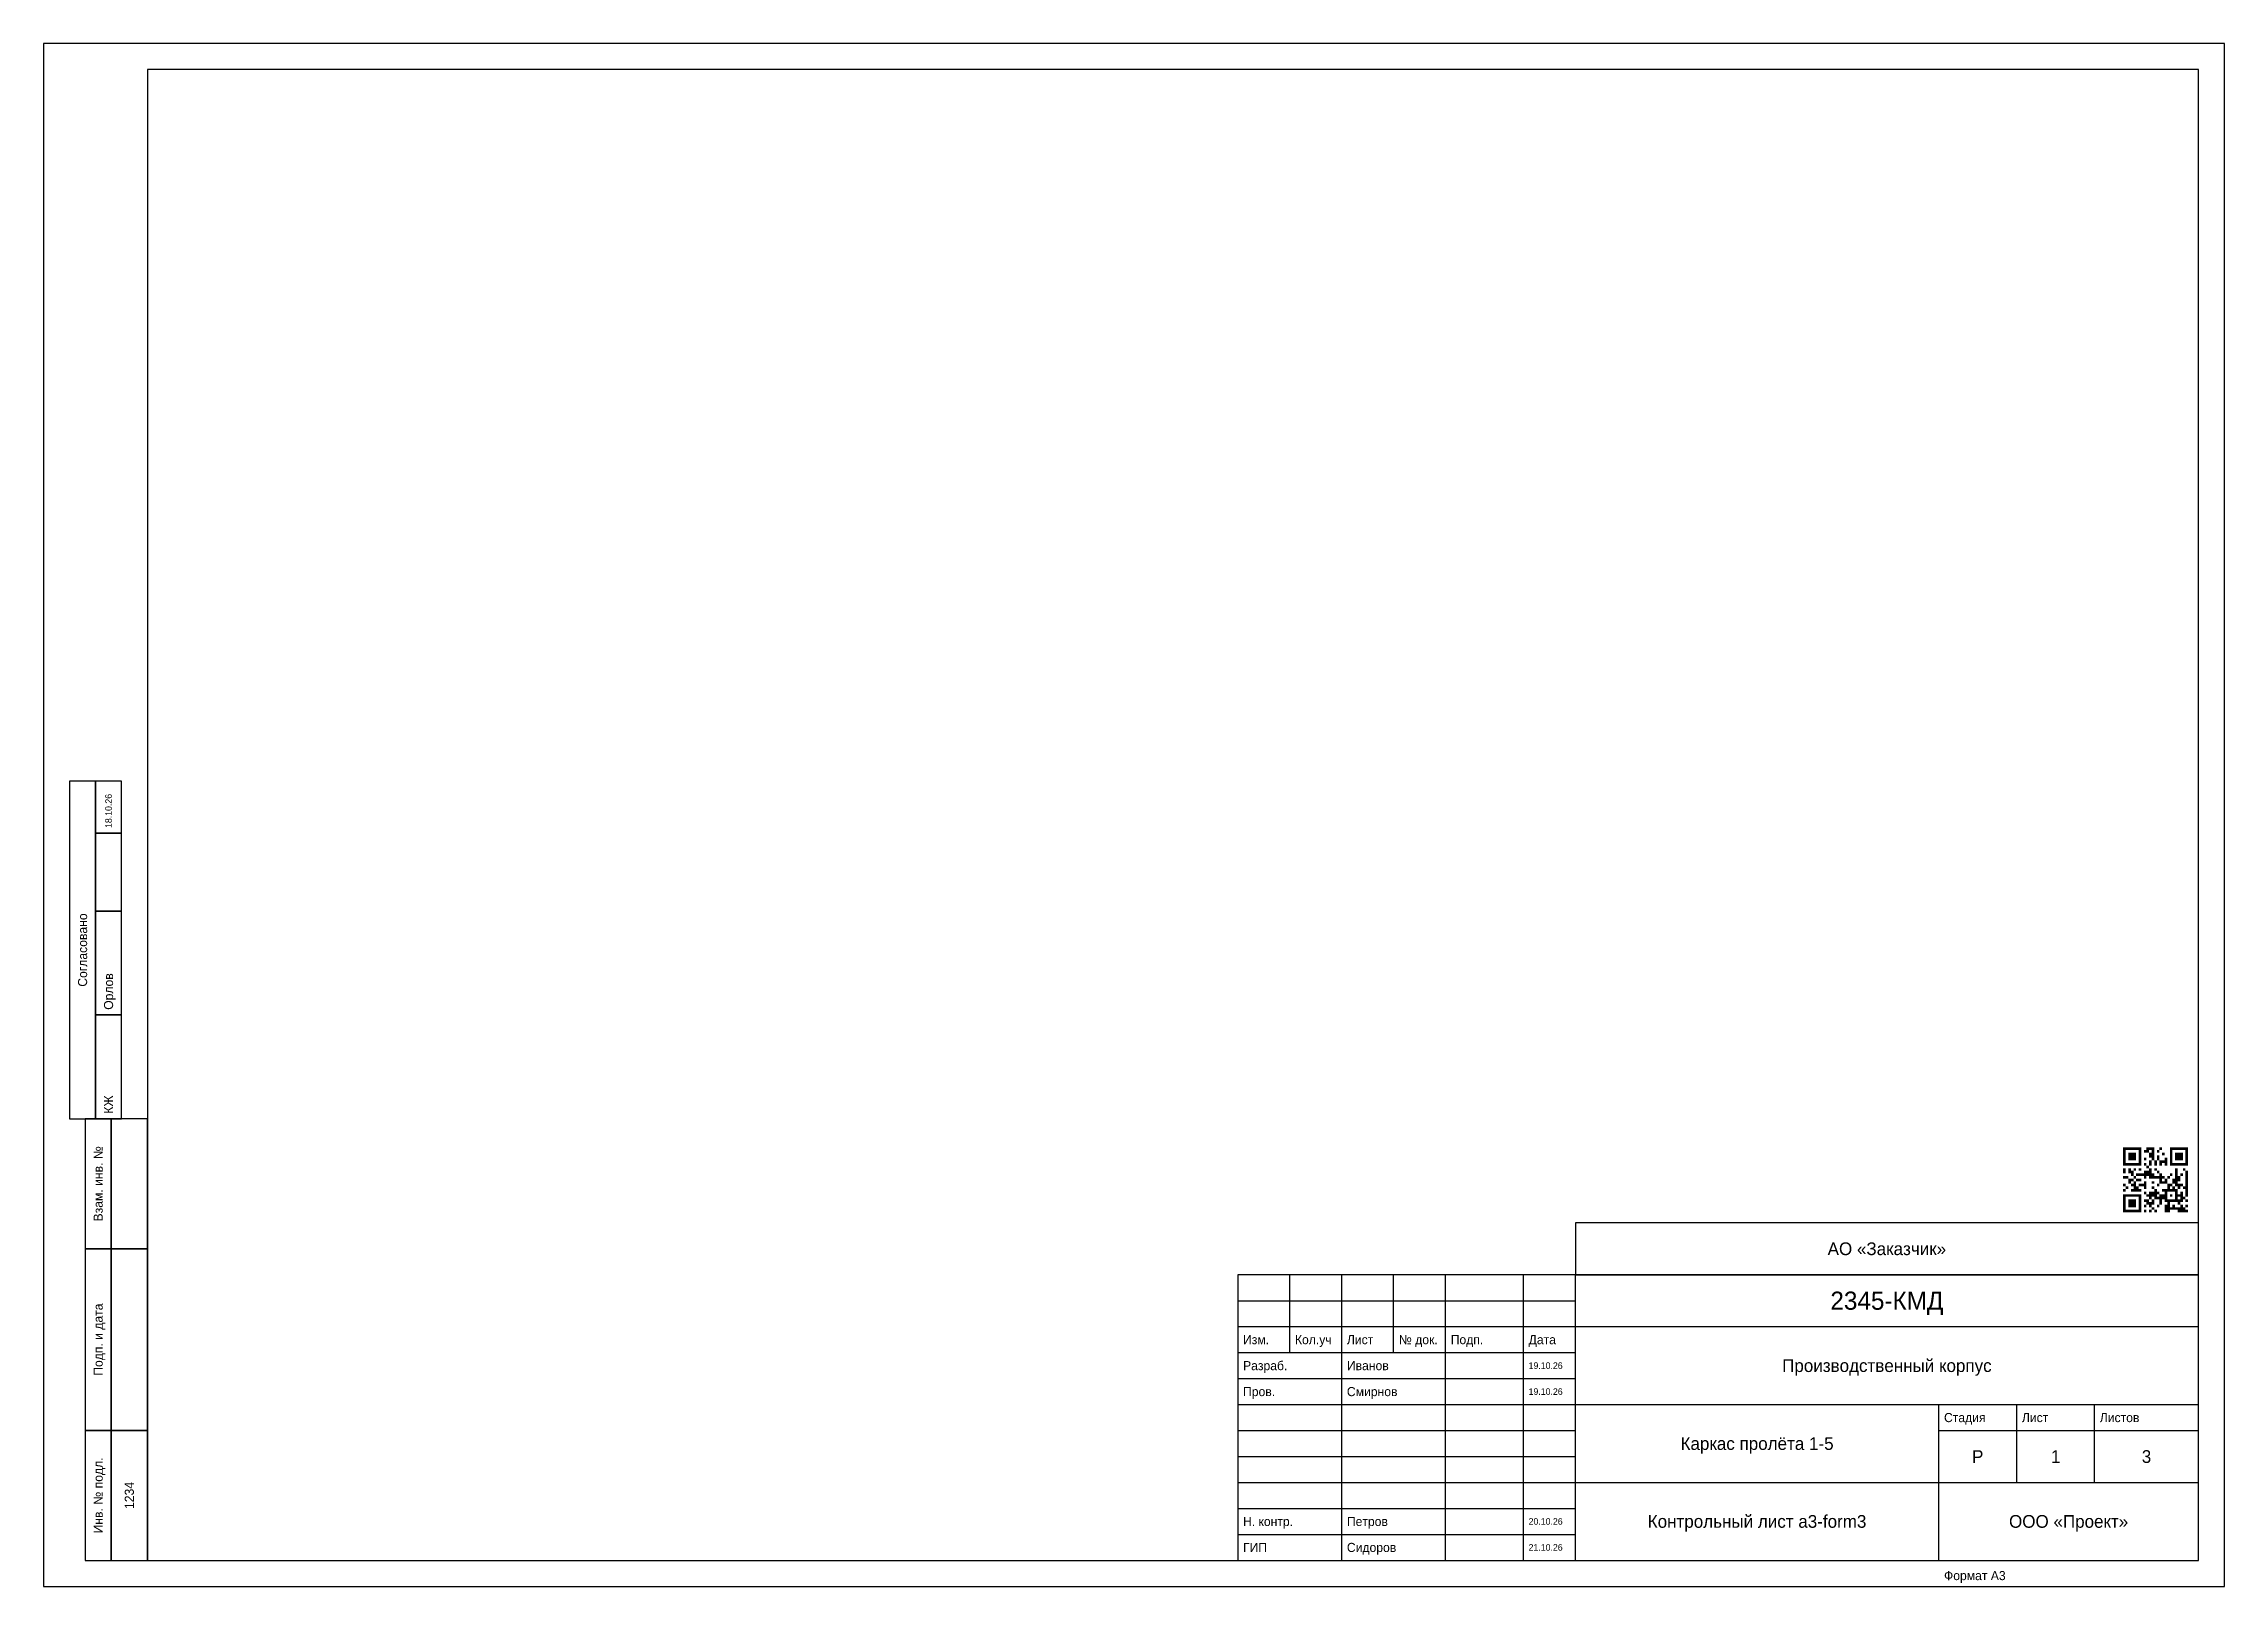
# Model space of a CAD drawing. Header units: millimetres. Extents: x 0 to 420, y 0 to 297.
import ezdxf
from ezdxf.enums import TextEntityAlignment as Align

# ---------------------------------------------------------------- set-up
doc = ezdxf.new("R2010")
doc.units = ezdxf.units.MM
for name, color, linetype in [('OB_FRAME', 7, 'CONTINUOUS'), ('OB_TEXT', 7, 'CONTINUOUS'), ('OB_THIN', 3, 'CONTINUOUS')]:
    doc.layers.add(name, color=color, linetype=linetype)

msp = doc.modelspace()

# ---------------------------------------------------------------- linework, layer by layer
at = {"layer": 'OB_FRAME'}
for p, q in [((415, 60), (230, 60)), ((230, 60), (230, 5)), ((240, 45), (240, 60)), ((250, 5), (250, 60)), ((260, 45), (260, 60)), ((270, 5), (270, 60)), ((285, 5), (285, 60)), ((295, 5), (295, 60)), ((415, 5), (415, 60)), ((295, 50), (415, 50)), ((230, 45), (295, 45)), ((295, 35), (415, 35)), ((365, 5), (365, 35)), ((380, 20), (380, 35)), ((395, 20), (395, 35)), ((295, 20), (415, 20)), ((230, 5), (415, 5))]:
    msp.add_line(p, q, dxfattribs=at)
for points in [[(20, 5), (415, 5), (415, 292), (20, 292), (20, 5)], [(5, 90), (10, 90), (10, 155), (5, 155), (5, 90)], [(8, 65), (13, 65), (13, 90), (8, 90), (8, 65)], [(13, 65), (20, 65), (20, 90), (13, 90), (13, 65)], [(295, 60), (415, 60), (415, 70), (295, 70), (295, 60)], [(8, 30), (13, 30), (13, 65), (8, 65), (8, 30)], [(13, 30), (20, 30), (20, 65), (13, 65), (13, 30)], [(8, 5), (13, 5), (13, 30), (8, 30), (8, 5)], [(13, 5), (20, 5), (20, 30), (13, 30), (13, 5)]]:
    msp.add_lwpolyline(points, dxfattribs=at)
for points in [[(400.5, 84), (401, 84), (400.5, 84.5), (401, 84.5)], [(400.5, 83.5), (401, 83.5), (400.5, 84), (401, 84)], [(401, 84), (401.5, 84), (401, 84.5), (401.5, 84.5)], [(401.5, 84), (402, 84), (401.5, 84.5), (402, 84.5)], [(402, 84), (402.5, 84), (402, 84.5), (402.5, 84.5)], [(402.5, 84), (403, 84), (402.5, 84.5), (403, 84.5)], [(403, 84), (403.5, 84), (403, 84.5), (403.5, 84.5)], [(403.5, 84), (404, 84), (403.5, 84.5), (404, 84.5)], [(403.5, 83.5), (404, 83.5), (403.5, 84), (404, 84)], [(404.5, 83.5), (405, 83.5), (404.5, 84), (405, 84)], [(405, 84), (405.5, 84), (405, 84.5), (405.5, 84.5)], [(405, 83.5), (405.5, 83.5), (405, 84), (405.5, 84)], [(405.5, 84), (406, 84), (405.5, 84.5), (406, 84.5)], [(406, 84), (406.5, 84), (406, 84.5), (406.5, 84.5)], [(406, 83.5), (406.5, 83.5), (406, 84), (406.5, 84)], [(407, 83.5), (407.5, 83.5), (407, 84), (407.5, 84)], [(407.5, 84), (408, 84), (407.5, 84.5), (408, 84.5)], [(409.5, 84), (410, 84), (409.5, 84.5), (410, 84.5)], [(409.5, 83.5), (410, 83.5), (409.5, 84), (410, 84)], [(410, 84), (410.5, 84), (410, 84.5), (410.5, 84.5)], [(410.5, 84), (411, 84), (410.5, 84.5), (411, 84.5)], [(411, 84), (411.5, 84), (411, 84.5), (411.5, 84.5)], [(411.5, 84), (412, 84), (411.5, 84.5), (412, 84.5)], [(412, 84), (412.5, 84), (412, 84.5), (412.5, 84.5)], [(412.5, 84), (413, 84), (412.5, 84.5), (413, 84.5)], [(412.5, 83.5), (413, 83.5), (412.5, 84), (413, 84)], [(400.5, 83), (401, 83), (400.5, 83.5), (401, 83.5)], [(400.5, 82.5), (401, 82.5), (400.5, 83), (401, 83)], [(400.5, 82), (401, 82), (400.5, 82.5), (401, 82.5)], [(400.5, 81.5), (401, 81.5), (400.5, 82), (401, 82)], [(400.5, 81), (401, 81), (400.5, 81.5), (401, 81.5)], [(400.5, 80), (401, 80), (400.5, 80.5), (401, 80.5)], [(400.5, 79.5), (401, 79.5), (400.5, 80), (401, 80)], [(401, 81), (401.5, 81), (401, 81.5), (401.5, 81.5)], [(401.5, 83), (402, 83), (401.5, 83.5), (402, 83.5)], [(401.5, 82.5), (402, 82.5), (401.5, 83), (402, 83)], [(401.5, 82), (402, 82), (401.5, 82.5), (402, 82.5)], [(401.5, 81), (402, 81), (401.5, 81.5), (402, 81.5)], [(401.5, 80), (402, 80), (401.5, 80.5), (402, 80.5)], [(401.5, 79.5), (402, 79.5), (401.5, 80), (402, 80)], [(402, 83), (402.5, 83), (402, 83.5), (402.5, 83.5)], [(402, 82.5), (402.5, 82.5), (402, 83), (402.5, 83)], [(402, 82), (402.5, 82), (402, 82.5), (402.5, 82.5)], [(402, 81), (402.5, 81), (402, 81.5), (402.5, 81.5)], [(402, 79.5), (402.5, 79.5), (402, 80), (402.5, 80)], [(402.5, 83), (403, 83), (402.5, 83.5), (403, 83.5)], [(402.5, 82.5), (403, 82.5), (402.5, 83), (403, 83)], [(402.5, 82), (403, 82), (402.5, 82.5), (403, 82.5)], [(402.5, 81), (403, 81), (402.5, 81.5), (403, 81.5)], [(402.5, 80), (403, 80), (402.5, 80.5), (403, 80.5)], [(403, 81), (403.5, 81), (403, 81.5), (403.5, 81.5)], [(403.5, 83), (404, 83), (403.5, 83.5), (404, 83.5)], [(403.5, 82.5), (404, 82.5), (403.5, 83), (404, 83)], [(403.5, 82), (404, 82), (403.5, 82.5), (404, 82.5)], [(403.5, 81.5), (404, 81.5), (403.5, 82), (404, 82)], [(403.5, 81), (404, 81), (403.5, 81.5), (404, 81.5)], [(403.5, 80), (404, 80), (403.5, 80.5), (404, 80.5)], [(404.5, 82), (405, 82), (404.5, 82.5), (405, 82.5)], [(404.5, 81), (405, 81), (404.5, 81.5), (405, 81.5)], [(404.5, 79.5), (405, 79.5), (404.5, 80), (405, 80)], [(405, 80.5), (405.5, 80.5), (405, 81), (405.5, 81)], [(405, 79.5), (405.5, 79.5), (405, 80), (405.5, 80)], [(405.5, 83), (406, 83), (405.5, 83.5), (406, 83.5)], [(405.5, 82.5), (406, 82.5), (405.5, 83), (406, 83)], [(405.5, 81.5), (406, 81.5), (405.5, 82), (406, 82)], [(405.5, 81), (406, 81), (405.5, 81.5), (406, 81.5)], [(405.5, 80), (406, 80), (405.5, 80.5), (406, 80.5)], [(405.5, 79.5), (406, 79.5), (405.5, 80), (406, 80)], [(406, 83), (406.5, 83), (406, 83.5), (406.5, 83.5)], [(406, 82.5), (406.5, 82.5), (406, 83), (406.5, 83)], [(406, 82), (406.5, 82), (406, 82.5), (406.5, 82.5)], [(406.5, 81.5), (407, 81.5), (406.5, 82), (407, 82)], [(406.5, 81), (407, 81), (406.5, 81.5), (407, 81.5)], [(406.5, 80), (407, 80), (406.5, 80.5), (407, 80.5)], [(407, 82.5), (407.5, 82.5), (407, 83), (407.5, 83)], [(407, 82), (407.5, 82), (407, 82.5), (407.5, 82.5)], [(407, 79.5), (407.5, 79.5), (407, 80), (407.5, 80)], [(407.5, 81.5), (408, 81.5), (407.5, 82), (408, 82)], [(407.5, 81), (408, 81), (407.5, 81.5), (408, 81.5)], [(408, 83), (408.5, 83), (408, 83.5), (408.5, 83.5)], [(408, 81.5), (408.5, 81.5), (408, 82), (408.5, 82)], [(408.5, 82), (409, 82), (408.5, 82.5), (409, 82.5)], [(408.5, 81.5), (409, 81.5), (408.5, 82), (409, 82)], [(408.5, 81), (409, 81), (408.5, 81.5), (409, 81.5)], [(409.5, 83), (410, 83), (409.5, 83.5), (410, 83.5)], [(409.5, 82.5), (410, 82.5), (409.5, 83), (410, 83)], [(409.5, 82), (410, 82), (409.5, 82.5), (410, 82.5)], [(409.5, 81.5), (410, 81.5), (409.5, 82), (410, 82)], [(409.5, 81), (410, 81), (409.5, 81.5), (410, 81.5)], [(410, 81), (410.5, 81), (410, 81.5), (410.5, 81.5)], [(410.5, 83), (411, 83), (410.5, 83.5), (411, 83.5)], [(410.5, 82.5), (411, 82.5), (410.5, 83), (411, 83)], [(410.5, 82), (411, 82), (410.5, 82.5), (411, 82.5)], [(410.5, 81), (411, 81), (410.5, 81.5), (411, 81.5)], [(410.5, 80), (411, 80), (410.5, 80.5), (411, 80.5)], [(410.5, 79.5), (411, 79.5), (410.5, 80), (411, 80)], [(411, 83), (411.5, 83), (411, 83.5), (411.5, 83.5)], [(411, 82.5), (411.5, 82.5), (411, 83), (411.5, 83)], [(411, 82), (411.5, 82), (411, 82.5), (411.5, 82.5)], [(411, 81), (411.5, 81), (411, 81.5), (411.5, 81.5)], [(411.5, 83), (412, 83), (411.5, 83.5), (412, 83.5)], [(411.5, 82.5), (412, 82.5), (411.5, 83), (412, 83)], [(411.5, 82), (412, 82), (411.5, 82.5), (412, 82.5)], [(411.5, 81), (412, 81), (411.5, 81.5), (412, 81.5)], [(412, 81), (412.5, 81), (412, 81.5), (412.5, 81.5)], [(412, 80), (412.5, 80), (412, 80.5), (412.5, 80.5)], [(412.5, 83), (413, 83), (412.5, 83.5), (413, 83.5)], [(412.5, 82.5), (413, 82.5), (412.5, 83), (413, 83)], [(412.5, 82), (413, 82), (412.5, 82.5), (413, 82.5)], [(412.5, 81.5), (413, 81.5), (412.5, 82), (413, 82)], [(412.5, 81), (413, 81), (412.5, 81.5), (413, 81.5)], [(412.5, 79.5), (413, 79.5), (412.5, 80), (413, 80)], [(400.5, 78.5), (401, 78.5), (400.5, 79), (401, 79)], [(400.5, 77), (401, 77), (400.5, 77.5), (401, 77.5)], [(400.5, 76), (401, 76), (400.5, 76.5), (401, 76.5)], [(401, 78.5), (401.5, 78.5), (401, 79), (401.5, 79)], [(401, 76.5), (401.5, 76.5), (401, 77), (401.5, 77)], [(401.5, 78), (402, 78), (401.5, 78.5), (402, 78.5)], [(401.5, 77.5), (402, 77.5), (401.5, 78), (402, 78)], [(402, 79), (402.5, 79), (402, 79.5), (402.5, 79.5)], [(402, 78), (402.5, 78), (402, 78.5), (402.5, 78.5)], [(402, 77), (402.5, 77), (402, 77.5), (402.5, 77.5)], [(402, 76), (402.5, 76), (402, 76.5), (402.5, 76.5)], [(402.5, 78.5), (403, 78.5), (402.5, 79), (403, 79)], [(402.5, 77.5), (403, 77.5), (402.5, 78), (403, 78)], [(402.5, 77), (403, 77), (402.5, 77.5), (403, 77.5)], [(402.5, 76.5), (403, 76.5), (402.5, 77), (403, 77)], [(402.5, 76), (403, 76), (402.5, 76.5), (403, 76.5)], [(403, 79), (403.5, 79), (403, 79.5), (403.5, 79.5)], [(403, 78), (403.5, 78), (403, 78.5), (403.5, 78.5)], [(403, 76.5), (403.5, 76.5), (403, 77), (403.5, 77)], [(403, 76), (403.5, 76), (403, 76.5), (403.5, 76.5)], [(403.5, 79), (404, 79), (403.5, 79.5), (404, 79.5)], [(403.5, 78), (404, 78), (403.5, 78.5), (404, 78.5)], [(403.5, 77), (404, 77), (403.5, 77.5), (404, 77.5)], [(403.5, 76), (404, 76), (403.5, 76.5), (404, 76.5)], [(404, 79), (404.5, 79), (404, 79.5), (404.5, 79.5)], [(404, 77), (404.5, 77), (404, 77.5), (404.5, 77.5)], [(404.5, 79), (405, 79), (404.5, 79.5), (405, 79.5)], [(404.5, 78.5), (405, 78.5), (404.5, 79), (405, 79)], [(404.5, 77.5), (405, 77.5), (404.5, 78), (405, 78)], [(404.5, 77), (405, 77), (404.5, 77.5), (405, 77.5)], [(404.5, 76.5), (405, 76.5), (404.5, 77), (405, 77)], [(404.5, 75.5), (405, 75.5), (404.5, 76), (405, 76)], [(405, 79), (405.5, 79), (405, 79.5), (405.5, 79.5)], [(405.5, 79), (406, 79), (405.5, 79.5), (406, 79.5)], [(405.5, 78.5), (406, 78.5), (405.5, 79), (406, 79)], [(405.5, 75.5), (406, 75.5), (405.5, 76), (406, 76)], [(406, 79), (406.5, 79), (406, 79.5), (406.5, 79.5)], [(406, 78.5), (406.5, 78.5), (406, 79), (406.5, 79)], [(406, 77.5), (406.5, 77.5), (406, 78), (406.5, 78)], [(406, 76.5), (406.5, 76.5), (406, 77), (406.5, 77)], [(406, 75.5), (406.5, 75.5), (406, 76), (406.5, 76)], [(406.5, 78.5), (407, 78.5), (406.5, 79), (407, 79)], [(406.5, 76), (407, 76), (406.5, 76.5), (407, 76.5)], [(406.5, 75.5), (407, 75.5), (406.5, 76), (407, 76)], [(407, 78.5), (407.5, 78.5), (407, 79), (407.5, 79)], [(407, 77), (407.5, 77), (407, 77.5), (407.5, 77.5)], [(407, 75.5), (407.5, 75.5), (407, 76), (407.5, 76)], [(407.5, 79), (408, 79), (407.5, 79.5), (408, 79.5)], [(407.5, 78.5), (408, 78.5), (407.5, 79), (408, 79)], [(407.5, 78), (408, 78), (407.5, 78.5), (408, 78.5)], [(407.5, 77.5), (408, 77.5), (407.5, 78), (408, 78)], [(408, 78.5), (408.5, 78.5), (408, 79), (408.5, 79)], [(408, 77.5), (408.5, 77.5), (408, 78), (408.5, 78)], [(408, 76), (408.5, 76), (408, 76.5), (408.5, 76.5)], [(408.5, 78), (409, 78), (408.5, 78.5), (409, 78.5)], [(408.5, 77.5), (409, 77.5), (408.5, 78), (409, 78)], [(408.5, 76), (409, 76), (408.5, 76.5), (409, 76.5)], [(408.5, 75.5), (409, 75.5), (408.5, 76), (409, 76)], [(409, 78.5), (409.5, 78.5), (409, 79), (409.5, 79)], [(409, 77), (409.5, 77), (409, 77.5), (409.5, 77.5)], [(409, 76.5), (409.5, 76.5), (409, 77), (409.5, 77)], [(409, 76), (409.5, 76), (409, 76.5), (409.5, 76.5)], [(409.5, 79), (410, 79), (409.5, 79.5), (410, 79.5)], [(409.5, 77), (410, 77), (409.5, 77.5), (410, 77.5)], [(409.5, 76), (410, 76), (409.5, 76.5), (410, 76.5)], [(410, 78), (410.5, 78), (410, 78.5), (410.5, 78.5)], [(410, 77.5), (410.5, 77.5), (410, 78), (410.5, 78)], [(410, 76.5), (410.5, 76.5), (410, 77), (410.5, 77)], [(410, 76), (410.5, 76), (410, 76.5), (410.5, 76.5)], [(410.5, 79), (411, 79), (410.5, 79.5), (411, 79.5)], [(410.5, 78.5), (411, 78.5), (410.5, 79), (411, 79)], [(410.5, 78), (411, 78), (410.5, 78.5), (411, 78.5)], [(410.5, 77.5), (411, 77.5), (410.5, 78), (411, 78)], [(410.5, 77), (411, 77), (410.5, 77.5), (411, 77.5)], [(410.5, 76), (411, 76), (410.5, 76.5), (411, 76.5)], [(410.5, 75.5), (411, 75.5), (410.5, 76), (411, 76)], [(411, 78.5), (411.5, 78.5), (411, 79), (411.5, 79)], [(411, 78), (411.5, 78), (411, 78.5), (411.5, 78.5)], [(411, 77), (411.5, 77), (411, 77.5), (411.5, 77.5)], [(411, 76.5), (411.5, 76.5), (411, 77), (411.5, 77)], [(411.5, 79), (412, 79), (411.5, 79.5), (412, 79.5)], [(411.5, 77), (412, 77), (411.5, 77.5), (412, 77.5)], [(411.5, 75.5), (412, 75.5), (411.5, 76), (412, 76)], [(412, 76.5), (412.5, 76.5), (412, 77), (412.5, 77)], [(412.5, 79), (413, 79), (412.5, 79.5), (413, 79.5)], [(412.5, 78.5), (413, 78.5), (412.5, 79), (413, 79)], [(412.5, 78), (413, 78), (412.5, 78.5), (413, 78.5)], [(412.5, 77.5), (413, 77.5), (412.5, 78), (413, 78)], [(412.5, 77), (413, 77), (412.5, 77.5), (413, 77.5)], [(412.5, 76.5), (413, 76.5), (412.5, 77), (413, 77)], [(412.5, 76), (413, 76), (412.5, 76.5), (413, 76.5)], [(412.5, 75.5), (413, 75.5), (412.5, 76), (413, 76)], [(400.5, 75), (401, 75), (400.5, 75.5), (401, 75.5)], [(400.5, 74.5), (401, 74.5), (400.5, 75), (401, 75)], [(400.5, 74), (401, 74), (400.5, 74.5), (401, 74.5)], [(400.5, 73.5), (401, 73.5), (400.5, 74), (401, 74)], [(400.5, 73), (401, 73), (400.5, 73.5), (401, 73.5)], [(400.5, 72.5), (401, 72.5), (400.5, 73), (401, 73)], [(400.5, 72), (401, 72), (400.5, 72.5), (401, 72.5)], [(401, 75), (401.5, 75), (401, 75.5), (401.5, 75.5)], [(401, 72), (401.5, 72), (401, 72.5), (401.5, 72.5)], [(401.5, 75), (402, 75), (401.5, 75.5), (402, 75.5)], [(401.5, 74), (402, 74), (401.5, 74.5), (402, 74.5)], [(401.5, 73.5), (402, 73.5), (401.5, 74), (402, 74)], [(401.5, 73), (402, 73), (401.5, 73.5), (402, 73.5)], [(401.5, 72), (402, 72), (401.5, 72.5), (402, 72.5)], [(402, 75), (402.5, 75), (402, 75.5), (402.5, 75.5)], [(402, 74), (402.5, 74), (402, 74.5), (402.5, 74.5)], [(402, 73.5), (402.5, 73.5), (402, 74), (402.5, 74)], [(402, 73), (402.5, 73), (402, 73.5), (402.5, 73.5)], [(402, 72), (402.5, 72), (402, 72.5), (402.5, 72.5)], [(402.5, 75), (403, 75), (402.5, 75.5), (403, 75.5)], [(402.5, 74), (403, 74), (402.5, 74.5), (403, 74.5)], [(402.5, 73.5), (403, 73.5), (402.5, 74), (403, 74)], [(402.5, 73), (403, 73), (402.5, 73.5), (403, 73.5)], [(402.5, 72), (403, 72), (402.5, 72.5), (403, 72.5)], [(403, 75), (403.5, 75), (403, 75.5), (403.5, 75.5)], [(403, 72), (403.5, 72), (403, 72.5), (403.5, 72.5)], [(403.5, 75), (404, 75), (403.5, 75.5), (404, 75.5)], [(403.5, 74.5), (404, 74.5), (403.5, 75), (404, 75)], [(403.5, 74), (404, 74), (403.5, 74.5), (404, 74.5)], [(403.5, 73.5), (404, 73.5), (403.5, 74), (404, 74)], [(403.5, 73), (404, 73), (403.5, 73.5), (404, 73.5)], [(403.5, 72.5), (404, 72.5), (403.5, 73), (404, 73)], [(403.5, 72), (404, 72), (403.5, 72.5), (404, 72.5)], [(404.5, 74), (405, 74), (404.5, 74.5), (405, 74.5)], [(404.5, 73), (405, 73), (404.5, 73.5), (405, 73.5)], [(404.5, 72), (405, 72), (404.5, 72.5), (405, 72.5)], [(405, 75), (405.5, 75), (405, 75.5), (405.5, 75.5)], [(405, 74), (405.5, 74), (405, 74.5), (405.5, 74.5)], [(405, 73.5), (405.5, 73.5), (405, 74), (405.5, 74)], [(405.5, 75), (406, 75), (405.5, 75.5), (406, 75.5)], [(405.5, 74.5), (406, 74.5), (405.5, 75), (406, 75)], [(405.5, 73.5), (406, 73.5), (405.5, 74), (406, 74)], [(405.5, 73), (406, 73), (405.5, 73.5), (406, 73.5)], [(405.5, 72), (406, 72), (405.5, 72.5), (406, 72.5)], [(406, 75), (406.5, 75), (406, 75.5), (406.5, 75.5)], [(406, 74), (406.5, 74), (406, 74.5), (406.5, 74.5)], [(406, 73.5), (406.5, 73.5), (406, 74), (406.5, 74)], [(406, 72.5), (406.5, 72.5), (406, 73), (406.5, 73)], [(406.5, 75), (407, 75), (406.5, 75.5), (407, 75.5)], [(406.5, 74.5), (407, 74.5), (406.5, 75), (407, 75)], [(406.5, 72), (407, 72), (406.5, 72.5), (407, 72.5)], [(407, 74.5), (407.5, 74.5), (407, 75), (407.5, 75)], [(407, 73), (407.5, 73), (407, 73.5), (407.5, 73.5)], [(407.5, 75), (408, 75), (407.5, 75.5), (408, 75.5)], [(407.5, 74.5), (408, 74.5), (407.5, 75), (408, 75)], [(407.5, 74), (408, 74), (407.5, 74.5), (408, 74.5)], [(407.5, 73.5), (408, 73.5), (407.5, 74), (408, 74)], [(408, 75), (408.5, 75), (408, 75.5), (408.5, 75.5)], [(408, 74.5), (408.5, 74.5), (408, 75), (408.5, 75)], [(408.5, 75), (409, 75), (408.5, 75.5), (409, 75.5)], [(408.5, 74.5), (409, 74.5), (408.5, 75), (409, 75)], [(408.5, 74), (409, 74), (408.5, 74.5), (409, 74.5)], [(408.5, 73), (409, 73), (408.5, 73.5), (409, 73.5)], [(408.5, 72.5), (409, 72.5), (408.5, 73), (409, 73)], [(408.5, 72), (409, 72), (408.5, 72.5), (409, 72.5)], [(409, 74), (409.5, 74), (409, 74.5), (409.5, 74.5)], [(409, 73.5), (409.5, 73.5), (409, 74), (409.5, 74)], [(409, 73), (409.5, 73), (409, 73.5), (409.5, 73.5)], [(409, 72.5), (409.5, 72.5), (409, 73), (409.5, 73)], [(409, 72), (409.5, 72), (409, 72.5), (409.5, 72.5)], [(409.5, 75), (410, 75), (409.5, 75.5), (410, 75.5)], [(409.5, 74), (410, 74), (409.5, 74.5), (410, 74.5)], [(409.5, 72.5), (410, 72.5), (409.5, 73), (410, 73)], [(410, 74), (410.5, 74), (410, 74.5), (410.5, 74.5)], [(410, 73), (410.5, 73), (410, 73.5), (410.5, 73.5)], [(410, 72.5), (410.5, 72.5), (410, 73), (410.5, 73)], [(410.5, 75), (411, 75), (410.5, 75.5), (411, 75.5)], [(410.5, 74.5), (411, 74.5), (410.5, 75), (411, 75)], [(410.5, 74), (411, 74), (410.5, 74.5), (411, 74.5)], [(410.5, 72.5), (411, 72.5), (410.5, 73), (411, 73)], [(411, 75), (411.5, 75), (411, 75.5), (411.5, 75.5)], [(411, 74), (411.5, 74), (411, 74.5), (411.5, 74.5)], [(411, 73.5), (411.5, 73.5), (411, 74), (411.5, 74)], [(411, 72.5), (411.5, 72.5), (411, 73), (411.5, 73)], [(411, 72), (411.5, 72), (411, 72.5), (411.5, 72.5)], [(411.5, 75), (412, 75), (411.5, 75.5), (412, 75.5)], [(411.5, 74.5), (412, 74.5), (411.5, 75), (412, 75)], [(411.5, 74), (412, 74), (411.5, 74.5), (412, 74.5)], [(411.5, 73), (412, 73), (411.5, 73.5), (412, 73.5)], [(411.5, 72.5), (412, 72.5), (411.5, 73), (412, 73)], [(411.5, 72), (412, 72), (411.5, 72.5), (412, 72.5)], [(412, 74.5), (412.5, 74.5), (412, 75), (412.5, 75)], [(412, 72.5), (412.5, 72.5), (412, 73), (412.5, 73)], [(412, 72), (412.5, 72), (412, 72.5), (412.5, 72.5)], [(412.5, 75), (413, 75), (412.5, 75.5), (413, 75.5)], [(412.5, 74), (413, 74), (412.5, 74.5), (413, 74.5)], [(412.5, 73), (413, 73), (412.5, 73.5), (413, 73.5)], [(412.5, 72), (413, 72), (412.5, 72.5), (413, 72.5)]]:
    msp.add_solid(points, dxfattribs=at)
at = {"layer": 'OB_THIN'}
for p, q in [((230, 55), (295, 55)), ((230, 50), (295, 50)), ((230, 40), (295, 40)), ((230, 35), (295, 35)), ((230, 30), (295, 30)), ((365, 30), (415, 30)), ((230, 25), (295, 25)), ((230, 20), (295, 20)), ((230, 15), (295, 15)), ((230, 10), (295, 10))]:
    msp.add_line(p, q, dxfattribs=at)
for points in [[(0, 0), (420, 0), (420, 297), (0, 297), (0, 0)], [(10, 145), (15, 145), (15, 155), (10, 155), (10, 145)], [(10, 130), (15, 130), (15, 145), (10, 145), (10, 130)], [(10, 110), (15, 110), (15, 130), (10, 130), (10, 110)], [(10, 90), (15, 90), (15, 110), (10, 110), (10, 90)]]:
    msp.add_lwpolyline(points, dxfattribs=at)

# ---------------------------------------------------------------- texts
at = {"layer": 'OB_TEXT'}
for s, height, p in [('18.10.26', 1.26, (13.13, 146)), ('Орлов', 1.75, (13.38, 111)), ('КЖ', 1.75, (13.38, 91))]:
    msp.add_text(s, height=height, rotation=90, dxfattribs=at).set_placement(p)
for s, p in [('Согласовано', (8.38, 122.5)), ('Взам. инв. №', (11.38, 77.5)), ('Подп. и дата', (11.38, 47.5)), ('Инв. № подл.', (11.38, 17.5)), ('1234', (17.38, 17.5))]:
    msp.add_text(s, height=1.75, rotation=90, dxfattribs=at).set_placement(p, align=Align.CENTER)
for s, height, p in [('АО «Заказчик»', 2.45, (355, 63.77)), ('2345-КМД', 3.5, (355, 53.25)), ('Производственный корпус', 2.45, (355, 41.27)), ('Каркас пролёта 1-5', 2.45, (330, 26.27)), ('Р', 2.45, (372.5, 23.77)), ('1', 2.45, (387.5, 23.77)), ('3', 2.45, (405, 23.77)), ('Контрольный лист a3-form3', 2.45, (330, 11.28)), ('ООО «Проект»', 2.45, (390, 11.28))]:
    msp.add_text(s, height=height, dxfattribs=at).set_placement(p, align=Align.CENTER)
for s, height, p in [('Изм.', 1.75, (231, 46.62)), ('Кол.уч', 1.75, (241, 46.62)), ('Лист', 1.75, (251, 46.62)), ('№ док.', 1.75, (261, 46.62)), ('Подп.', 1.75, (271, 46.62)), ('Дата', 1.75, (286, 46.62)), ('Разраб.', 1.75, (231, 41.62)), ('Иванов', 1.75, (251, 41.62)), ('19.10.26', 1.26, (286, 41.87)), ('Пров.', 1.75, (231, 36.62)), ('Смирнов', 1.75, (251, 36.62)), ('19.10.26', 1.26, (286, 36.87)), ('Стадия', 1.75, (366, 31.62)), ('Лист', 1.75, (381, 31.62)), ('Листов', 1.75, (396, 31.62)), ('Н. контр.', 1.75, (231, 11.62)), ('Петров', 1.75, (251, 11.62)), ('20.10.26', 1.26, (286, 11.87)), ('Сидоров', 1.75, (251, 6.62)), ('ГИП', 1.75, (231, 6.62)), ('21.10.26', 1.26, (286, 6.87)), ('Формат A3', 1.75, (366, 1.2))]:
    msp.add_text(s, height=height, dxfattribs=at).set_placement(p)

doc.saveas('drawing.dxf')
